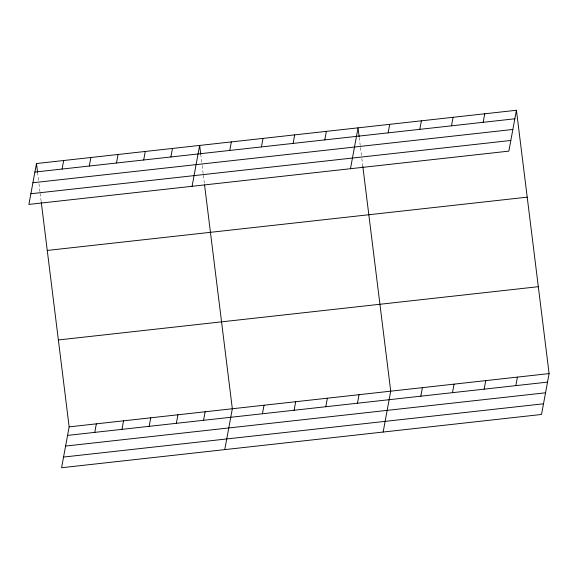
<?xml version="1.0" encoding="UTF-8"?>
<svg xmlns="http://www.w3.org/2000/svg" width="578" height="578" viewBox="0 0 578 578"><rect width="100%" height="100%" fill="white"/><g stroke="black" fill="none" stroke-linecap="round" stroke-linejoin="round"><path stroke-width="0.43" stroke-dasharray="2.89 2.17" d="M359.241 137.499L361.525 155.937M361.857 158.567L362.832 166.471M200.747 154.203L202.054 164.737M202.163 165.619L203.145 173.516M203.362 175.271L204.345 183.168M37.563 172.316L38.545 180.22M38.979 183.732L39.961 191.629M40.178 193.384L41.161 201.281"/><path stroke-width="0.87" d="M36.472 163.538L28.9 204.41L508.85 151.133L516.429 110.268L36.472 163.538L37.563 172.316M62.092 169.051L63.674 160.525M89.287 166.031L90.869 157.505M116.489 163.01L118.064 154.485M41.269 202.163L69.15 426.867L61.571 467.732L541.528 414.462L549.1 373.59L516.429 110.268M143.684 159.99L145.266 151.465M94.763 432.373L96.345 423.847M170.878 156.97L172.461 148.445M121.965 429.353L123.54 420.827M192.084 186.297L199.656 145.425L200.747 154.203M149.16 426.34L150.742 417.807M176.355 423.32L177.937 414.787M229.755 150.439L231.337 141.913M203.557 420.3L205.132 411.774M261.429 146.92L263.012 138.395M224.755 449.619L232.334 408.754L204.561 184.924M293.111 143.409L294.686 134.876M262.426 413.761L264.009 405.236M324.785 139.89L326.368 131.365M294.108 410.25L295.683 401.717M350.47 168.718L358.042 127.846L359.133 136.625M325.782 406.731L327.365 398.206M388.141 132.861L389.716 124.328M357.457 403.213L359.039 394.687M419.816 129.342L421.398 120.816M383.142 432.041L390.714 391.169L362.832 166.471M451.49 125.823L453.073 117.298M420.813 396.183L422.395 387.657M483.172 122.312L484.747 113.787M452.487 392.664L454.07 384.139M484.169 389.153L485.744 380.627M515.843 385.634L517.426 377.109M34.897 172.071L514.846 118.793M32.917 182.742L512.867 129.465M30.88 193.738L510.829 140.461M47.259 250.44L527.208 197.163M58.364 339.965L538.32 286.695M69.15 426.867L549.1 373.59M67.568 435.393L547.518 382.123M65.589 446.064L545.538 392.794M63.551 457.061L543.501 403.791"/></g></svg>
